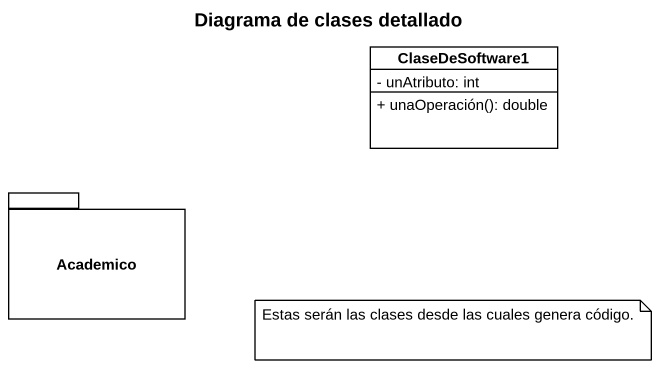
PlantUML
@startuml
title Diagrama de clases detallado
hide circle
hide empty members
skinparam classAttributeIconSize 0
class ClaseDeSoftware1 {
  - unAtributo: int
  + unaOperación(): double
}
package Academico {
}
note as N1
  Estas serán las clases desde las cuales genera código.
end note
@enduml
